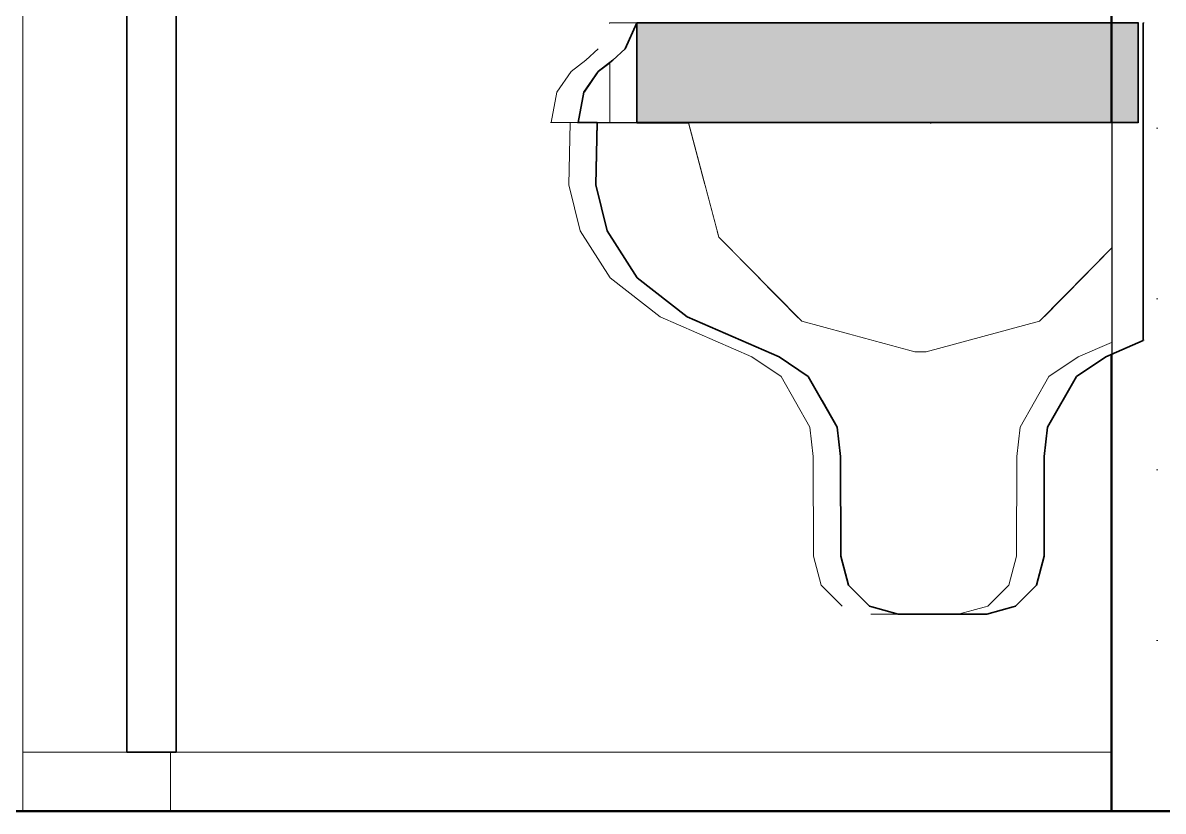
# Model space of a CAD drawing. Header units: millimetres. Extents: x -46169 to 237885, y -84465 to 18123.
# Drawn here: x 226843 to 227422, y -84333 to -83933 of the extents above; entities that cross this region are included whole.
import ezdxf

# ---------------------------------------------------------------- set-up
doc = ezdxf.new("R2010")
doc.units = ezdxf.units.MM
doc.header["$MEASUREMENT"] = 0
doc.linetypes.add('Wipeout_Contour', pattern=[1000, 0, -1000])
doc.layers.add('0_Pen_No__85', color=8, linetype='Continuous', lineweight=20)
for name, color, linetype in [('New_A-20-M_Floor_Slab', 7, 'Continuous'), ('New_A-25-M_Wall_Ext', 7, 'Continuous'), ('New_A-35-M_FFE_Sanitary', 7, 'Continuous')]:
    doc.layers.add(name, color=color, linetype=linetype)
for name, color, linetype, lineweight, true_color in [('New_A-20-M_Floor_Slab_Pen_No__29', 7, 'Continuous', 50, 0x2a2a2a), ('New_A-25-M_Wall_Ext_Pen_No__104', 7, 'Continuous', 15, 0xa6a6a6), ('New_A-25-M_Wall_Ext_Pen_No__44', 7, 'Continuous', 35, 0x444444), ('New_A-25-M_Wall_Ext_Pen_No__75', 7, 'Continuous', 20, 0x606060), ('New_A-35-M_FFE_Sanitary_Pen_No__211', 7, 'Continuous', 13, 0xebf6ff), ('New_A-35-M_FFE_Sanitary_Pen_No__27', 7, 'Continuous', 50, 0x2a2a2a), ('New_A-35-M_FFE_Sanitary_Pen_No__44', 7, 'Continuous', 35, 0x444444), ('New_A-35-M_FFE_Sanitary_Pen_No__64', 7, 'Continuous', 20, 0x606060)]:
    doc.layers.add(name, color=color, linetype=linetype, lineweight=lineweight, true_color=true_color)

# ---------------------------------------------------------------- blocks, each defined once
blk = doc.blocks.new('Section Elem_321_4', base_point=(208268.76, -84332.61))
at = {"layer": 'New_A-35-M_FFE_Sanitary_Pen_No__44', "linetype": 'Continuous'}
blk.add_line((226921.14, -82132.61), (226921.14, -84302.61), dxfattribs=at)
at = {"layer": 'New_A-35-M_FFE_Sanitary_Pen_No__64', "linetype": 'Continuous'}
blk.add_line((226921.14, -84302.61), (227395.65, -84302.61), dxfattribs=at)
at = {"color": 254, "linetype": 'Wipeout_Contour', "lineweight": 0, "ltscale": 727281.274011}
blk.add_wipeout([(227318.43, -84232.61), (227332.97, -84228.66), (227318.53, -84232.5)], dxfattribs=at).dxf.layer = 'New_A-35-M_FFE_Sanitary'
at = {"color": 254, "linetype": 'Wipeout_Contour', "lineweight": 0, "ltscale": 968168.006442}
blk.add_wipeout([(226843.27, -84332.61), (226918.22, -84332.61), (226918.22, -84302.61), (226843.27, -84302.61)], dxfattribs=at).dxf.layer = 'New_A-35-M_FFE_Sanitary'
at = {"layer": 'New_A-35-M_FFE_Sanitary_Pen_No__64', "linetype": 'Continuous'}
blk.add_line((226918.22, -84332.61), (226918.22, -84302.61), dxfattribs=at)
at = {"color": 254, "linetype": 'Wipeout_Contour', "lineweight": 0, "ltscale": 966611.123298}
blk.add_wipeout([(226843.27, -84302.61), (226896.12, -84302.61), (226896.12, -82132.61), (226843.27, -82132.61)], dxfattribs=at).dxf.layer = 'New_A-35-M_FFE_Sanitary'
at = {"layer": 'New_A-35-M_FFE_Sanitary_Pen_No__44', "linetype": 'Continuous'}
for p in [(226896.12, -82132.61), (226921.14, -84302.61)]:
    blk.add_line(p, (226896.12, -84302.61), dxfattribs=at)
at = {"layer": 'New_A-35-M_FFE_Sanitary_Pen_No__64', "linetype": 'Continuous'}
for p, q in [((226843.27, -84302.61), (226843.27, -82132.61)), ((226843.24, -84302.61), (226843.27, -84302.61)), ((226843.27, -84302.61), (226896.12, -84302.61)), ((226843.27, -84332.61), (226843.27, -84302.61))]:
    blk.add_line(p, q, dxfattribs=at)
blk = doc.blocks.new('Section Elem_338_4', base_point=(208268.76, -84332.61))
at = {"layer": 'New_A-35-M_FFE_Sanitary_Pen_No__211', "linetype": 'Continuous'}
h = blk.add_hatch(dxfattribs=at)
h.set_pattern_fill('Plaster_0004', color=256, style=0, pattern_type=2)
h.set_pattern_definition([(0, (208268.76, -84332.61), (0, 86.60254), [0, -50]), (0, (208293.76, -84289.305), (0, 86.60254), [0, -50])])
h.paths.add_polyline_path([(227395.65, -81932.61), (227395.65, -84332.61), (227448.36, -84332.61), (227687.1, -84332.61), (227687.1, -81932.61), (227448.36, -81932.61)])
at = {"layer": 'New_A-35-M_FFE_Sanitary_Pen_No__27', "linetype": 'Continuous'}
blk.add_line((227395.65, -81932.61), (227395.65, -84332.61), dxfattribs=at)
blk = doc.blocks.new('Section Elem_417_4', base_point=(208268.76, -84332.61))
at = {"layer": 'New_A-25-M_Wall_Ext_Pen_No__44', "linetype": 'Continuous'}
for p, q in [((227409.1, -83932.64), (227409.1, -83983.22)), ((227411.8, -84093.72), (227411.8, -83932.64))]:
    blk.add_line(p, q, dxfattribs=at)
at = {"layer": 'New_A-25-M_Wall_Ext_Pen_No__75', "linetype": 'Continuous'}
for p, q in [((227409.1, -83932.64), (227409.46, -83932.64)), ((227411.8, -83932.64), (227412.16, -83932.64)), ((227409.1, -83983.22), (227409.46, -83983.22)), ((227412.16, -84093.57), (227411.8, -84093.72)), ((227411.8, -84093.84), (227412.16, -84093.68))]:
    blk.add_line(p, q, dxfattribs=at)
at = {"color": 254, "linetype": 'Wipeout_Contour', "lineweight": 0, "ltscale": 1453002.168682275}
blk.add_wipeout([(227141.06, -83952.86), (227141.06, -83983.22), (227154.77, -83983.22), (227154.77, -83932.66), (227148.93, -83945.88), (227142.7, -83951.61)], dxfattribs=at).dxf.layer = 'New_A-25-M_Wall_Ext'
at = {"color": 254, "linetype": 'Wipeout_Contour', "lineweight": 0, "ltscale": 726453.093347}
blk.add_wipeout([(227120.99, -83983.32), (227121.08, -83983.32), (227121.09, -83983.22)], dxfattribs=at).dxf.layer = 'New_A-25-M_Wall_Ext'
at = {"color": 254, "linetype": 'Wipeout_Contour', "lineweight": 0, "ltscale": 1696258.525233578}
blk.add_wipeout([(227304.01, -83983.22), (227303.81, -83983.22), (227303.83, -83983.27), (227303.86, -83983.31), (227303.91, -83983.32), (227303.96, -83983.31), (227304, -83983.27)], dxfattribs=at).dxf.layer = 'New_A-25-M_Wall_Ext'
at = {"color": 254, "linetype": 'Wipeout_Contour', "lineweight": 0, "ltscale": 727276.886178}
blk.add_wipeout([(227393.7, -84036.29), (227395.65, -84037.56), (227395.65, -84028.92)], dxfattribs=at).dxf.layer = 'New_A-25-M_Wall_Ext'
at = {"color": 254, "linetype": 'Wipeout_Contour', "lineweight": 0, "ltscale": 969679.418458}
blk.add_wipeout([(227359.01, -84082.98), (227359.15, -84083.99), (227395.65, -84047.04), (227395.65, -84045.88)], dxfattribs=at).dxf.layer = 'New_A-25-M_Wall_Ext'
at = {"color": 254, "linetype": 'Wipeout_Contour', "lineweight": 0, "ltscale": 969314.149585}
blk.add_wipeout([(227238.48, -84083.99), (227295.94, -84099.58), (227301.69, -84099.58), (227244.23, -84083.99)], dxfattribs=at).dxf.layer = 'New_A-25-M_Wall_Ext'
at = {"color": 254, "linetype": 'Wipeout_Contour', "lineweight": 0, "ltscale": 969754.084723}
blk.add_wipeout([(227371.4, -84102.13), (227378.77, -84102.13), (227395.65, -84094.75), (227395.65, -84090.06)], dxfattribs=at).dxf.layer = 'New_A-25-M_Wall_Ext'
at = {"color": 254, "linetype": 'Wipeout_Contour', "lineweight": 0, "ltscale": 726457.015736}
blk.add_wipeout([(227140.97, -83932.74), (227141.02, -83932.74), (227141.06, -83932.65)], dxfattribs=at).dxf.layer = 'New_A-25-M_Wall_Ext'
at = {"color": 254, "linetype": 'Wipeout_Contour', "lineweight": 0, "ltscale": 726475.288952}
blk.add_wipeout([(227141.06, -83952.86), (227135.14, -83957.37), (227141.06, -83957.37)], dxfattribs=at).dxf.layer = 'New_A-25-M_Wall_Ext'
at = {"color": 254, "linetype": 'Wipeout_Contour', "lineweight": 0, "ltscale": 726463.038112}
blk.add_wipeout([(227120.29, -84014.8), (227121.08, -83983.32), (227120.99, -83983.32)], dxfattribs=at).dxf.layer = 'New_A-25-M_Wall_Ext'
at = {"color": 254, "linetype": 'Wipeout_Contour', "lineweight": 0, "ltscale": 969087.095418}
blk.add_wipeout([(227196.42, -84041.4), (227238.48, -84083.99), (227244.23, -84083.99), (227202.17, -84041.4)], dxfattribs=at).dxf.layer = 'New_A-25-M_Wall_Ext'
at = {"color": 254, "linetype": 'Wipeout_Contour', "lineweight": 0, "ltscale": 969540.011009}
blk.add_wipeout([(227301.69, -84099.58), (227359.15, -84083.99), (227359.01, -84082.98), (227302.12, -84098.41)], dxfattribs=at).dxf.layer = 'New_A-25-M_Wall_Ext'
at = {"color": 254, "linetype": 'Wipeout_Contour', "lineweight": 0, "ltscale": 726456.821463}
blk.add_wipeout([(227140.93, -83932.96), (227141.02, -83932.74), (227140.97, -83932.74)], dxfattribs=at).dxf.layer = 'New_A-25-M_Wall_Ext'
at = {"color": 254, "linetype": 'Wipeout_Contour', "lineweight": 0, "ltscale": 726460.111908}
blk.add_wipeout([(227127.95, -83967.87), (227128.44, -83967.87), (227133.42, -83959.89)], dxfattribs=at).dxf.layer = 'New_A-25-M_Wall_Ext'
at = {"color": 254, "linetype": 'Wipeout_Contour', "lineweight": 0, "ltscale": 968909.402539}
blk.add_wipeout([(227181.02, -83983.22), (227196.42, -84041.4), (227202.17, -84041.4), (227186.77, -83983.22)], dxfattribs=at).dxf.layer = 'New_A-25-M_Wall_Ext'
at = {"color": 254, "linetype": 'Wipeout_Contour', "lineweight": 0, "ltscale": 1212094.049931731}
blk.add_wipeout([(227355.33, -84075.13), (227359.01, -84082.98), (227395.65, -84045.88), (227395.65, -84037.56), (227393.7, -84036.29)], dxfattribs=at).dxf.layer = 'New_A-25-M_Wall_Ext'
at = {"color": 254, "linetype": 'Wipeout_Contour', "lineweight": 0, "ltscale": 969325.521882}
blk.add_wipeout([(227244.23, -84083.99), (227301.69, -84099.58), (227302.12, -84098.41), (227245.24, -84082.98)], dxfattribs=at).dxf.layer = 'New_A-25-M_Wall_Ext'
at = {"color": 254, "linetype": 'Wipeout_Contour', "lineweight": 0, "ltscale": 1210787.609432974}
blk.add_wipeout([(227128.44, -83967.87), (227141.06, -83967.87), (227141.06, -83957.37), (227135.14, -83957.37), (227133.42, -83959.89)], dxfattribs=at).dxf.layer = 'New_A-25-M_Wall_Ext'
at = {"color": 254, "linetype": 'Wipeout_Contour', "lineweight": 0, "ltscale": 1212071.949373586}
blk.add_wipeout([(227379.99, -84027.91), (227393.7, -84036.29), (227395.65, -84028.92), (227395.65, -83983.22), (227391.81, -83983.22)], dxfattribs=at).dxf.layer = 'New_A-25-M_Wall_Ext'
at = {"color": 254, "linetype": 'Wipeout_Contour', "lineweight": 0, "ltscale": 969099.605969}
blk.add_wipeout([(227202.17, -84041.4), (227244.23, -84083.99), (227245.24, -84082.98), (227203.6, -84040.82)], dxfattribs=at).dxf.layer = 'New_A-25-M_Wall_Ext'
at = {"color": 254, "linetype": 'Wipeout_Contour', "lineweight": 0, "ltscale": 969531.001759}
blk.add_wipeout([(227302.12, -84098.41), (227359.01, -84082.98), (227355.33, -84075.13), (227302.93, -84089.35)], dxfattribs=at).dxf.layer = 'New_A-25-M_Wall_Ext'
at = {"color": 254, "linetype": 'Wipeout_Contour', "lineweight": 0, "ltscale": 968615.07645}
blk.add_wipeout([(227124.97, -83983.14), (227125.73, -83983.14), (227128.44, -83967.87), (227127.95, -83967.87)], dxfattribs=at).dxf.layer = 'New_A-25-M_Wall_Ext'
at = {"color": 254, "linetype": 'Wipeout_Contour', "lineweight": 0, "ltscale": 968922.80512}
blk.add_wipeout([(227186.77, -83983.22), (227202.17, -84041.4), (227203.6, -84040.82), (227188.36, -83983.22)], dxfattribs=at).dxf.layer = 'New_A-25-M_Wall_Ext'
at = {"color": 254, "linetype": 'Wipeout_Contour', "lineweight": 0, "ltscale": 969627.985167}
blk.add_wipeout([(227355.33, -84075.13), (227393.7, -84036.29), (227379.99, -84027.91), (227347.68, -84060.63)], dxfattribs=at).dxf.layer = 'New_A-25-M_Wall_Ext'
at = {"color": 254, "linetype": 'Wipeout_Contour', "lineweight": 0, "ltscale": 969325.872096}
blk.add_wipeout([(227245.24, -84082.98), (227302.12, -84098.41), (227302.93, -84089.35), (227250.52, -84075.13)], dxfattribs=at).dxf.layer = 'New_A-25-M_Wall_Ext'
at = {"color": 254, "linetype": 'Wipeout_Contour', "lineweight": 0, "ltscale": 968642.376708}
blk.add_wipeout([(227128.44, -83967.87), (227125.73, -83983.14), (227141.06, -83983.14), (227141.06, -83967.87)], dxfattribs=at).dxf.layer = 'New_A-25-M_Wall_Ext'
at = {"color": 254, "linetype": 'Wipeout_Contour', "lineweight": 0, "ltscale": 969588.077206}
blk.add_wipeout([(227379.99, -84027.91), (227391.81, -83983.22), (227370.53, -83983.22), (227361.6, -84016.97)], dxfattribs=at).dxf.layer = 'New_A-25-M_Wall_Ext'
at = {"color": 254, "linetype": 'Wipeout_Contour', "lineweight": 0, "ltscale": 969109.939036}
blk.add_wipeout([(227203.6, -84040.82), (227245.24, -84082.98), (227250.52, -84075.13), (227212.15, -84036.29)], dxfattribs=at).dxf.layer = 'New_A-25-M_Wall_Ext'
at = {"color": 254, "linetype": 'Wipeout_Contour', "lineweight": 0, "ltscale": 969505.05919}
blk.add_wipeout([(227302.93, -84089.35), (227355.33, -84075.13), (227347.68, -84060.63), (227303.54, -84072.6)], dxfattribs=at).dxf.layer = 'New_A-25-M_Wall_Ext'
at = {"color": 254, "linetype": 'Wipeout_Contour', "lineweight": 0, "ltscale": 727304.136787}
blk.add_wipeout([(227395.65, -84056.94), (227393.8, -84062), (227395.65, -84062)], dxfattribs=at).dxf.layer = 'New_A-25-M_Wall_Ext'
at = {"color": 254, "linetype": 'Wipeout_Contour', "lineweight": 0, "ltscale": 968620.074631}
blk.add_wipeout([(227124.77, -83983.22), (227125.55, -83983.22), (227125.73, -83983.14), (227124.97, -83983.14)], dxfattribs=at).dxf.layer = 'New_A-25-M_Wall_Ext'
at = {"color": 254, "linetype": 'Wipeout_Contour', "lineweight": 0, "ltscale": 968940.966737}
blk.add_wipeout([(227188.36, -83983.22), (227203.6, -84040.82), (227212.15, -84036.29), (227198.11, -83983.22)], dxfattribs=at).dxf.layer = 'New_A-25-M_Wall_Ext'
at = {"color": 254, "linetype": 'Wipeout_Contour', "lineweight": 0, "ltscale": 969562.605767}
blk.add_wipeout([(227347.68, -84060.63), (227379.99, -84027.91), (227361.6, -84016.97), (227337.2, -84041.68)], dxfattribs=at).dxf.layer = 'New_A-25-M_Wall_Ext'
at = {"color": 254, "linetype": 'Wipeout_Contour', "lineweight": 0, "ltscale": 969323.684237}
blk.add_wipeout([(227250.52, -84075.13), (227302.93, -84089.35), (227303.54, -84072.6), (227259.4, -84060.63)], dxfattribs=at).dxf.layer = 'New_A-25-M_Wall_Ext'
at = {"color": 254, "linetype": 'Wipeout_Contour', "lineweight": 0, "ltscale": 968650.46187}
blk.add_wipeout([(227125.73, -83983.14), (227125.55, -83983.22), (227141.06, -83983.22), (227141.06, -83983.14)], dxfattribs=at).dxf.layer = 'New_A-25-M_Wall_Ext'
at = {"color": 254, "linetype": 'Wipeout_Contour', "lineweight": 0, "ltscale": 969418.740849}
blk.add_wipeout([(227361.6, -84016.97), (227370.53, -83983.22), (227304.01, -83983.22), (227304, -83983.27)], dxfattribs=at).dxf.layer = 'New_A-25-M_Wall_Ext'
at = {"color": 254, "linetype": 'Wipeout_Contour', "lineweight": 0, "ltscale": 969132.943969}
blk.add_wipeout([(227212.15, -84036.29), (227250.52, -84075.13), (227259.4, -84060.63), (227227.09, -84027.91)], dxfattribs=at).dxf.layer = 'New_A-25-M_Wall_Ext'
at = {"color": 254, "linetype": 'Wipeout_Contour', "lineweight": 0, "ltscale": 969464.019868}
blk.add_wipeout([(227303.54, -84072.6), (227347.68, -84060.63), (227337.2, -84041.68), (227303.87, -84050.72)], dxfattribs=at).dxf.layer = 'New_A-25-M_Wall_Ext'
at = {"color": 254, "linetype": 'Wipeout_Contour', "lineweight": 0, "ltscale": 969739.80148}
blk.add_wipeout([(227393.8, -84062), (227379.37, -84081.81), (227395.65, -84081.81), (227395.65, -84062)], dxfattribs=at).dxf.layer = 'New_A-25-M_Wall_Ext'
at = {"color": 254, "linetype": 'Wipeout_Contour', "lineweight": 0, "ltscale": 968736.07279}
blk.add_wipeout([(227134.77, -83983.32), (227177.46, -83983.32), (227177.52, -83983.22), (227134.77, -83983.22)], dxfattribs=at).dxf.layer = 'New_A-25-M_Wall_Ext'
at = {"color": 254, "linetype": 'Wipeout_Contour', "lineweight": 0, "ltscale": 968983.707874}
blk.add_wipeout([(227198.11, -83983.22), (227212.15, -84036.29), (227227.09, -84027.91), (227215.26, -83983.22)], dxfattribs=at).dxf.layer = 'New_A-25-M_Wall_Ext'
at = {"color": 254, "linetype": 'Wipeout_Contour', "lineweight": 0, "ltscale": 969318.254527}
blk.add_wipeout([(227259.4, -84060.63), (227303.54, -84072.6), (227303.87, -84050.72), (227270.54, -84041.68)], dxfattribs=at).dxf.layer = 'New_A-25-M_Wall_Ext'
at = {"color": 254, "linetype": 'Wipeout_Contour', "lineweight": 0, "ltscale": 969720.762505}
blk.add_wipeout([(227380.87, -84062), (227393.8, -84062), (227395.65, -84056.94), (227395.65, -84047.04)], dxfattribs=at).dxf.layer = 'New_A-25-M_Wall_Ext'
at = {"color": 254, "linetype": 'Wipeout_Contour', "lineweight": 0, "ltscale": 1212152.458572538}
blk.add_wipeout([(227352.84, -84102.13), (227371.4, -84102.13), (227395.65, -84090.06), (227395.65, -84081.81), (227379.37, -84081.81)], dxfattribs=at).dxf.layer = 'New_A-25-M_Wall_Ext'
at = {"color": 254, "linetype": 'Wipeout_Contour', "lineweight": 0, "ltscale": 968756.740956}
blk.add_wipeout([(227134.77, -83983.32), (227133.97, -84014.8), (227177.02, -84014.8), (227177.46, -83983.32)], dxfattribs=at).dxf.layer = 'New_A-25-M_Wall_Ext'
at = {"color": 254, "linetype": 'Wipeout_Contour', "lineweight": 0, "ltscale": 969408.189906}
blk.add_wipeout([(227337.2, -84041.68), (227361.6, -84016.97), (227304, -83983.27), (227303.96, -83983.31)], dxfattribs=at).dxf.layer = 'New_A-25-M_Wall_Ext'
at = {"color": 254, "linetype": 'Wipeout_Contour', "lineweight": 0, "ltscale": 969165.224228}
blk.add_wipeout([(227227.09, -84027.91), (227259.4, -84060.63), (227270.54, -84041.68), (227246.14, -84016.97)], dxfattribs=at).dxf.layer = 'New_A-25-M_Wall_Ext'
at = {"color": 254, "linetype": 'Wipeout_Contour', "lineweight": 0, "ltscale": 969694.407385}
blk.add_wipeout([(227361.3, -84081.81), (227379.37, -84081.81), (227393.8, -84062), (227380.87, -84062)], dxfattribs=at).dxf.layer = 'New_A-25-M_Wall_Ext'
at = {"color": 254, "linetype": 'Wipeout_Contour', "lineweight": 0, "ltscale": 969703.208324}
blk.add_wipeout([(227371.4, -84102.13), (227358.35, -84112.07), (227363.91, -84112.07), (227378.77, -84102.13)], dxfattribs=at).dxf.layer = 'New_A-25-M_Wall_Ext'
at = {"layer": 'New_A-25-M_Wall_Ext_Pen_No__75', "linetype": 'Continuous'}
blk.add_line((227141.06, -83983.22), (227154.77, -83983.22), dxfattribs=at)
at = {"color": 254, "linetype": 'Wipeout_Contour', "lineweight": 0, "ltscale": 968822.845455}
blk.add_wipeout([(227177.52, -83983.22), (227177.46, -83983.32), (227181.05, -83983.32), (227181.02, -83983.22)], dxfattribs=at).dxf.layer = 'New_A-25-M_Wall_Ext'
at = {"color": 254, "linetype": 'Wipeout_Contour', "lineweight": 0, "ltscale": 969045.511283}
blk.add_wipeout([(227215.26, -83983.22), (227227.09, -84027.91), (227246.14, -84016.97), (227237.21, -83983.22)], dxfattribs=at).dxf.layer = 'New_A-25-M_Wall_Ext'
at = {"color": 254, "linetype": 'Wipeout_Contour', "lineweight": 0, "ltscale": 969366.313892}
blk.add_wipeout([(227303.87, -84050.72), (227337.2, -84041.68), (227303.96, -83983.31), (227303.91, -83983.32)], dxfattribs=at).dxf.layer = 'New_A-25-M_Wall_Ext'
at = {"color": 254, "linetype": 'Wipeout_Contour', "lineweight": 0, "ltscale": 968802.374801}
blk.add_wipeout([(227133.97, -84014.8), (227139.74, -84038.12), (227180.65, -84038.12), (227177.02, -84014.8)], dxfattribs=at).dxf.layer = 'New_A-25-M_Wall_Ext'
at = {"color": 254, "linetype": 'Wipeout_Contour', "lineweight": 0, "ltscale": 969660.649048}
blk.add_wipeout([(227352.84, -84102.13), (227344.37, -84112.07), (227358.35, -84112.07), (227371.4, -84102.13)], dxfattribs=at).dxf.layer = 'New_A-25-M_Wall_Ext'
at = {"color": 254, "linetype": 'Wipeout_Contour', "lineweight": 0, "ltscale": 968852.719217}
blk.add_wipeout([(227177.46, -83983.32), (227177.02, -84014.8), (227189.38, -84014.8), (227181.05, -83983.32)], dxfattribs=at).dxf.layer = 'New_A-25-M_Wall_Ext'
at = {"color": 254, "linetype": 'Wipeout_Contour', "lineweight": 0, "ltscale": 969301.823943}
blk.add_wipeout([(227270.54, -84041.68), (227303.87, -84050.72), (227303.91, -83983.32), (227303.86, -83983.31)], dxfattribs=at).dxf.layer = 'New_A-25-M_Wall_Ext'
at = {"color": 254, "linetype": 'Wipeout_Contour', "lineweight": 0, "ltscale": 968867.25765}
blk.add_wipeout([(227139.74, -84038.12), (227155.04, -84062), (227190.27, -84062), (227180.65, -84038.12)], dxfattribs=at).dxf.layer = 'New_A-25-M_Wall_Ext'
at = {"color": 254, "linetype": 'Wipeout_Contour', "lineweight": 0, "ltscale": 1939081.156947384}
blk.add_wipeout([(227295.94, -84099.58), (227293.16, -84098.82), (227293.44, -84102.13), (227352.84, -84102.13), (227379.37, -84081.81), (227361.3, -84081.81), (227359.15, -84083.99), (227301.69, -84099.58)], dxfattribs=at).dxf.layer = 'New_A-25-M_Wall_Ext'
at = {"color": 254, "linetype": 'Wipeout_Contour', "lineweight": 0, "ltscale": 969675.974742}
blk.add_wipeout([(227358.35, -84112.07), (227345.5, -84137.75), (227349.26, -84137.75), (227363.91, -84112.07)], dxfattribs=at).dxf.layer = 'New_A-25-M_Wall_Ext'
at = {"layer": 'New_A-25-M_Wall_Ext_Pen_No__75', "linetype": 'Continuous'}
blk.add_line((227395.65, -84047.04), (227359.15, -84083.99), dxfattribs=at)
at = {"color": 254, "linetype": 'Wipeout_Contour', "lineweight": 0, "ltscale": 969236.311573}
blk.add_wipeout([(227246.14, -84016.97), (227270.54, -84041.68), (227303.86, -83983.31), (227303.83, -83983.27)], dxfattribs=at).dxf.layer = 'New_A-25-M_Wall_Ext'
at = {"color": 254, "linetype": 'Wipeout_Contour', "lineweight": 0, "ltscale": 968906.849673}
blk.add_wipeout([(227177.02, -84014.8), (227180.65, -84038.12), (227195.55, -84038.12), (227189.38, -84014.8)], dxfattribs=at).dxf.layer = 'New_A-25-M_Wall_Ext'
at = {"color": 254, "linetype": 'Wipeout_Contour', "lineweight": 0, "ltscale": 968959.584123}
blk.add_wipeout([(227155.04, -84062), (227180.38, -84081.81), (227206.2, -84081.81), (227190.27, -84062)], dxfattribs=at).dxf.layer = 'New_A-25-M_Wall_Ext'
at = {"color": 254, "linetype": 'Wipeout_Contour', "lineweight": 0, "ltscale": 969645.328136}
blk.add_wipeout([(227344.37, -84112.07), (227336.02, -84137.75), (227345.5, -84137.75), (227358.35, -84112.07)], dxfattribs=at).dxf.layer = 'New_A-25-M_Wall_Ext'
at = {"color": 254, "linetype": 'Wipeout_Contour', "lineweight": 0, "ltscale": 969184.772703}
blk.add_wipeout([(227237.21, -83983.22), (227246.14, -84016.97), (227303.83, -83983.27), (227303.81, -83983.22)], dxfattribs=at).dxf.layer = 'New_A-25-M_Wall_Ext'
at = {"color": 254, "linetype": 'Wipeout_Contour', "lineweight": 0, "ltscale": 1211219.783557524}
blk.add_wipeout([(227180.65, -84038.12), (227190.27, -84062), (227216.76, -84062), (227196.42, -84041.4), (227195.55, -84038.12)], dxfattribs=at).dxf.layer = 'New_A-25-M_Wall_Ext'
at = {"color": 254, "linetype": 'Wipeout_Contour', "lineweight": 0, "ltscale": 969097.153493}
blk.add_wipeout([(227180.38, -84081.81), (227226.95, -84102.13), (227235.48, -84102.13), (227206.2, -84081.81)], dxfattribs=at).dxf.layer = 'New_A-25-M_Wall_Ext'
at = {"color": 254, "linetype": 'Wipeout_Contour', "lineweight": 0, "ltscale": 969675.229361}
blk.add_wipeout([(227345.5, -84137.75), (227343.99, -84152.58), (227347.55, -84152.58), (227349.26, -84137.75)], dxfattribs=at).dxf.layer = 'New_A-25-M_Wall_Ext'
at = {"layer": 'New_A-25-M_Wall_Ext_Pen_No__44', "linetype": 'Continuous'}
blk.add_line((227409.1, -83983.22), (227154.77, -83983.22), dxfattribs=at)
at = {"layer": 'New_A-25-M_Wall_Ext_Pen_No__75', "linetype": 'Continuous'}
for p, q in [((227196.42, -84041.4), (227181.02, -83983.22)), ((227303.83, -83983.27), (227303.81, -83983.22)), ((227303.86, -83983.31), (227303.83, -83983.27)), ((227303.91, -83983.32), (227303.86, -83983.31)), ((227303.96, -83983.31), (227303.91, -83983.32)), ((227304, -83983.27), (227303.96, -83983.31)), ((227304.01, -83983.22), (227304, -83983.27))]:
    blk.add_line(p, q, dxfattribs=at)
at = {"color": 254, "linetype": 'Wipeout_Contour', "lineweight": 0, "ltscale": 969070.188593}
blk.add_wipeout([(227216.76, -84062), (227190.27, -84062), (227206.2, -84081.81), (227236.33, -84081.81)], dxfattribs=at).dxf.layer = 'New_A-25-M_Wall_Ext'
at = {"color": 254, "linetype": 'Wipeout_Contour', "lineweight": 0, "ltscale": 969212.024596}
blk.add_wipeout([(227226.95, -84102.13), (227241.83, -84112.07), (227244.84, -84112.07), (227235.48, -84102.13)], dxfattribs=at).dxf.layer = 'New_A-25-M_Wall_Ext'
at = {"color": 254, "linetype": 'Wipeout_Contour', "lineweight": 0, "ltscale": 969651.088182}
blk.add_wipeout([(227336.02, -84137.75), (227335.04, -84152.58), (227343.99, -84152.58), (227345.5, -84137.75)], dxfattribs=at).dxf.layer = 'New_A-25-M_Wall_Ext'
at = {"color": 254, "linetype": 'Wipeout_Contour', "lineweight": 0, "ltscale": 1453861.023273348}
blk.add_wipeout([(227206.2, -84081.81), (227235.48, -84102.13), (227293.44, -84102.13), (227293.16, -84098.82), (227238.48, -84083.99), (227236.33, -84081.81)], dxfattribs=at).dxf.layer = 'New_A-25-M_Wall_Ext'
at = {"color": 254, "linetype": 'Wipeout_Contour', "lineweight": 0, "ltscale": 726942.523739}
blk.add_wipeout([(227241.83, -84112.07), (227249.93, -84126.27), (227244.84, -84112.07)], dxfattribs=at).dxf.layer = 'New_A-25-M_Wall_Ext'
at = {"color": 254, "linetype": 'Wipeout_Contour', "lineweight": 0, "ltscale": 969717.534668}
blk.add_wipeout([(227343.99, -84152.58), (227343.96, -84203.17), (227347.51, -84203.17), (227347.55, -84152.58)], dxfattribs=at).dxf.layer = 'New_A-25-M_Wall_Ext'
at = {"color": 254, "linetype": 'Wipeout_Contour', "lineweight": 0, "ltscale": 969527.135189}
blk.add_wipeout([(227293.44, -84102.13), (227293.99, -84112.07), (227344.37, -84112.07), (227352.84, -84102.13)], dxfattribs=at).dxf.layer = 'New_A-25-M_Wall_Ext'
at = {"color": 254, "linetype": 'Wipeout_Contour', "lineweight": 0, "ltscale": 969694.089562}
blk.add_wipeout([(227335.04, -84152.58), (227335.02, -84203.17), (227343.96, -84203.17), (227343.99, -84152.58)], dxfattribs=at).dxf.layer = 'New_A-25-M_Wall_Ext'
at = {"layer": 'New_A-25-M_Wall_Ext_Pen_No__75', "linetype": 'Continuous'}
blk.add_line((227359.15, -84083.99), (227301.69, -84099.58), dxfattribs=at)
at = {"color": 254, "linetype": 'Wipeout_Contour', "lineweight": 0, "ltscale": 969323.450735}
blk.add_wipeout([(227235.48, -84102.13), (227244.84, -84112.07), (227293.99, -84112.07), (227293.44, -84102.13)], dxfattribs=at).dxf.layer = 'New_A-25-M_Wall_Ext'
at = {"color": 254, "linetype": 'Wipeout_Contour', "lineweight": 0, "ltscale": 969756.027329}
blk.add_wipeout([(227343.96, -84203.17), (227340.54, -84217.89), (227343.61, -84217.89), (227347.51, -84203.17)], dxfattribs=at).dxf.layer = 'New_A-25-M_Wall_Ext'
at = {"layer": 'New_A-25-M_Wall_Ext_Pen_No__75', "linetype": 'Continuous'}
blk.add_line((227295.94, -84099.58), (227301.69, -84099.58), dxfattribs=at)
at = {"color": 254, "linetype": 'Wipeout_Contour', "lineweight": 0, "ltscale": 969537.124086}
blk.add_wipeout([(227293.99, -84112.07), (227294.53, -84137.75), (227336.02, -84137.75), (227344.37, -84112.07)], dxfattribs=at).dxf.layer = 'New_A-25-M_Wall_Ext'
at = {"color": 254, "linetype": 'Wipeout_Contour', "lineweight": 0, "ltscale": 969734.203915}
blk.add_wipeout([(227335.02, -84203.17), (227332.8, -84217.89), (227340.54, -84217.89), (227343.96, -84203.17)], dxfattribs=at).dxf.layer = 'New_A-25-M_Wall_Ext'
at = {"color": 254, "linetype": 'Wipeout_Contour', "lineweight": 0, "ltscale": 1211690.842174265}
blk.add_wipeout([(227293.99, -84112.07), (227244.84, -84112.07), (227249.93, -84126.27), (227256.49, -84137.75), (227294.53, -84137.75)], dxfattribs=at).dxf.layer = 'New_A-25-M_Wall_Ext'
at = {"color": 254, "linetype": 'Wipeout_Contour', "lineweight": 0, "ltscale": 969748.17324}
blk.add_wipeout([(227340.54, -84217.89), (227331.2, -84228.66), (227332.97, -84228.66), (227343.61, -84217.89)], dxfattribs=at).dxf.layer = 'New_A-25-M_Wall_Ext'
at = {"color": 254, "linetype": 'Wipeout_Contour', "lineweight": 0, "ltscale": 969556.942875}
blk.add_wipeout([(227294.53, -84137.75), (227294.59, -84152.58), (227335.04, -84152.58), (227336.02, -84137.75)], dxfattribs=at).dxf.layer = 'New_A-25-M_Wall_Ext'
at = {"color": 254, "linetype": 'Wipeout_Contour', "lineweight": 0, "ltscale": 969732.294897}
blk.add_wipeout([(227332.8, -84217.89), (227326.73, -84228.66), (227331.2, -84228.66), (227340.54, -84217.89)], dxfattribs=at).dxf.layer = 'New_A-25-M_Wall_Ext'
at = {"color": 254, "linetype": 'Wipeout_Contour', "lineweight": 0, "ltscale": 969410.25466}
blk.add_wipeout([(227256.49, -84137.75), (227258.21, -84152.58), (227294.59, -84152.58), (227294.53, -84137.75)], dxfattribs=at).dxf.layer = 'New_A-25-M_Wall_Ext'
at = {"color": 254, "linetype": 'Wipeout_Contour', "lineweight": 0, "ltscale": 969714.180958}
blk.add_wipeout([(227331.2, -84228.66), (227318.52, -84232.5), (227318.53, -84232.5), (227332.97, -84228.66)], dxfattribs=at).dxf.layer = 'New_A-25-M_Wall_Ext'
at = {"color": 254, "linetype": 'Wipeout_Contour', "lineweight": 0, "ltscale": 969601.475717}
blk.add_wipeout([(227294.59, -84152.58), (227294.6, -84203.17), (227335.02, -84203.17), (227335.04, -84152.58)], dxfattribs=at).dxf.layer = 'New_A-25-M_Wall_Ext'
at = {"color": 254, "linetype": 'Wipeout_Contour', "lineweight": 0, "ltscale": 969708.496738}
blk.add_wipeout([(227326.73, -84228.66), (227318.49, -84232.5), (227318.52, -84232.5), (227331.2, -84228.66)], dxfattribs=at).dxf.layer = 'New_A-25-M_Wall_Ext'
at = {"color": 254, "linetype": 'Wipeout_Contour', "lineweight": 0, "ltscale": 969457.433187}
blk.add_wipeout([(227258.21, -84152.58), (227258.25, -84203.17), (227294.6, -84203.17), (227294.59, -84152.58)], dxfattribs=at).dxf.layer = 'New_A-25-M_Wall_Ext'
at = {"color": 254, "linetype": 'Wipeout_Contour', "lineweight": 0, "ltscale": 727267.90329}
blk.add_wipeout([(227318.52, -84232.5), (227318.43, -84232.61), (227318.53, -84232.5)], dxfattribs=at).dxf.layer = 'New_A-25-M_Wall_Ext'
at = {"color": 254, "linetype": 'Wipeout_Contour', "lineweight": 0, "ltscale": 969644.915721}
blk.add_wipeout([(227294.6, -84203.17), (227294.74, -84217.89), (227332.8, -84217.89), (227335.02, -84203.17)], dxfattribs=at).dxf.layer = 'New_A-25-M_Wall_Ext'
at = {"color": 254, "linetype": 'Wipeout_Contour', "lineweight": 0, "ltscale": 727268.076959}
blk.add_wipeout([(227318.49, -84232.5), (227318.43, -84232.61), (227318.52, -84232.5)], dxfattribs=at).dxf.layer = 'New_A-25-M_Wall_Ext'
at = {"color": 254, "linetype": 'Wipeout_Contour', "lineweight": 0, "ltscale": 969506.53101}
blk.add_wipeout([(227258.25, -84203.17), (227262.15, -84217.89), (227294.74, -84217.89), (227294.6, -84203.17)], dxfattribs=at).dxf.layer = 'New_A-25-M_Wall_Ext'
at = {"color": 254, "linetype": 'Wipeout_Contour', "lineweight": 0, "ltscale": 969655.451453}
blk.add_wipeout([(227294.74, -84217.89), (227295.13, -84228.66), (227326.73, -84228.66), (227332.8, -84217.89)], dxfattribs=at).dxf.layer = 'New_A-25-M_Wall_Ext'
at = {"color": 254, "linetype": 'Wipeout_Contour', "lineweight": 0, "ltscale": 969538.209554}
blk.add_wipeout([(227262.15, -84217.89), (227272.8, -84228.66), (227295.13, -84228.66), (227294.74, -84217.89)], dxfattribs=at).dxf.layer = 'New_A-25-M_Wall_Ext'
at = {"color": 254, "linetype": 'Wipeout_Contour', "lineweight": 0, "ltscale": 969653.155201}
blk.add_wipeout([(227295.13, -84228.66), (227295.67, -84232.5), (227318.49, -84232.5), (227326.73, -84228.66)], dxfattribs=at).dxf.layer = 'New_A-25-M_Wall_Ext'
at = {"color": 254, "linetype": 'Wipeout_Contour', "lineweight": 0, "ltscale": 969572.266971}
blk.add_wipeout([(227272.8, -84228.66), (227286.99, -84232.5), (227295.67, -84232.5), (227295.13, -84228.66)], dxfattribs=at).dxf.layer = 'New_A-25-M_Wall_Ext'
at = {"color": 254, "linetype": 'Wipeout_Contour', "lineweight": 0, "ltscale": 969648.399018}
blk.add_wipeout([(227295.67, -84232.5), (227295.67, -84232.61), (227318.43, -84232.61), (227318.49, -84232.5)], dxfattribs=at).dxf.layer = 'New_A-25-M_Wall_Ext'
at = {"layer": 'New_A-25-M_Wall_Ext_Pen_No__44', "linetype": 'Continuous'}
blk.add_line((227307.37, -84232.61), (227312.38, -84232.61), dxfattribs=at)
at = {"layer": 'New_A-25-M_Wall_Ext_Pen_No__75', "linetype": 'Continuous'}
blk.add_line((227312.38, -84232.61), (227307.37, -84232.61), dxfattribs=at)
at = {"color": 254, "linetype": 'Wipeout_Contour', "lineweight": 0, "ltscale": 969741.818794}
blk.add_wipeout([(227318.43, -84232.61), (227332.39, -84232.61), (227346.95, -84228.66), (227332.97, -84228.66)], dxfattribs=at).dxf.layer = 'New_A-25-M_Wall_Ext'
at = {"color": 254, "linetype": 'Wipeout_Contour', "lineweight": 0, "ltscale": 969589.684325}
blk.add_wipeout([(227286.99, -84232.5), (227287.36, -84232.61), (227295.67, -84232.61), (227295.67, -84232.5)], dxfattribs=at).dxf.layer = 'New_A-25-M_Wall_Ext'
at = {"layer": 'New_A-25-M_Wall_Ext_Pen_No__44', "linetype": 'Continuous'}
blk.add_line((227312.38, -84232.61), (227332.39, -84232.61), dxfattribs=at)
at = {"layer": 'New_A-25-M_Wall_Ext_Pen_No__75', "linetype": 'Continuous'}
for p, q in [((227307.37, -84232.61), (227293.45, -84232.61)), ((227318.53, -84232.5), (227318.43, -84232.61))]:
    blk.add_line(p, q, dxfattribs=at)
at = {"color": 254, "linetype": 'Wipeout_Contour', "lineweight": 0, "ltscale": 969778.849868}
blk.add_wipeout([(227343.61, -84217.89), (227332.97, -84228.66), (227346.95, -84228.66), (227357.61, -84217.89)], dxfattribs=at).dxf.layer = 'New_A-25-M_Wall_Ext'
at = {"color": 254, "linetype": 'Wipeout_Contour', "lineweight": 0, "ltscale": 969518.481561}
blk.add_wipeout([(227272.8, -84228.66), (227258.93, -84228.66), (227273.47, -84232.61), (227287.36, -84232.61)], dxfattribs=at).dxf.layer = 'New_A-25-M_Wall_Ext'
at = {"layer": 'New_A-25-M_Wall_Ext_Pen_No__44', "linetype": 'Continuous'}
for p, q in [((227346.95, -84228.66), (227332.39, -84232.61)), ((227287.36, -84232.61), (227307.37, -84232.61))]:
    blk.add_line(p, q, dxfattribs=at)
at = {"layer": 'New_A-25-M_Wall_Ext_Pen_No__75', "linetype": 'Continuous'}
for p, q in [((227332.97, -84228.66), (227318.53, -84232.5)), ((227287.36, -84232.61), (227273.47, -84232.61))]:
    blk.add_line(p, q, dxfattribs=at)
at = {"color": 254, "linetype": 'Wipeout_Contour', "lineweight": 0, "ltscale": 969788.422378}
blk.add_wipeout([(227343.61, -84217.89), (227357.61, -84217.89), (227361.51, -84203.17), (227347.51, -84203.17)], dxfattribs=at).dxf.layer = 'New_A-25-M_Wall_Ext'
at = {"color": 254, "linetype": 'Wipeout_Contour', "lineweight": 0, "ltscale": 969460.993704}
blk.add_wipeout([(227262.15, -84217.89), (227248.29, -84217.89), (227258.93, -84228.66), (227272.8, -84228.66)], dxfattribs=at).dxf.layer = 'New_A-25-M_Wall_Ext'
at = {"layer": 'New_A-25-M_Wall_Ext_Pen_No__44', "linetype": 'Continuous'}
for p, q in [((227357.61, -84217.89), (227346.95, -84228.66)), ((227287.36, -84232.61), (227272.8, -84228.66))]:
    blk.add_line(p, q, dxfattribs=at)
at = {"layer": 'New_A-25-M_Wall_Ext_Pen_No__75', "linetype": 'Continuous'}
blk.add_line((227343.61, -84217.89), (227332.97, -84228.66), dxfattribs=at)
at = {"color": 254, "linetype": 'Wipeout_Contour', "lineweight": 0, "ltscale": 969750.449214}
blk.add_wipeout([(227347.51, -84203.17), (227361.51, -84203.17), (227361.54, -84152.58), (227347.55, -84152.58)], dxfattribs=at).dxf.layer = 'New_A-25-M_Wall_Ext'
at = {"color": 254, "linetype": 'Wipeout_Contour', "lineweight": 0, "ltscale": 969415.99048}
blk.add_wipeout([(227258.25, -84203.17), (227244.39, -84203.17), (227248.29, -84217.89), (227262.15, -84217.89)], dxfattribs=at).dxf.layer = 'New_A-25-M_Wall_Ext'
at = {"layer": 'New_A-25-M_Wall_Ext_Pen_No__44', "linetype": 'Continuous'}
blk.add_line((227272.8, -84228.66), (227262.15, -84217.89), dxfattribs=at)
at = {"layer": 'New_A-25-M_Wall_Ext_Pen_No__75', "linetype": 'Continuous'}
for p, q in [((227347.51, -84203.17), (227343.61, -84217.89)), ((227248.29, -84217.89), (227258.93, -84228.66))]:
    blk.add_line(p, q, dxfattribs=at)
at = {"color": 254, "linetype": 'Wipeout_Contour', "lineweight": 0, "ltscale": 969708.312167}
blk.add_wipeout([(227349.26, -84137.75), (227347.55, -84152.58), (227361.54, -84152.58), (227363.26, -84137.75)], dxfattribs=at).dxf.layer = 'New_A-25-M_Wall_Ext'
at = {"color": 254, "linetype": 'Wipeout_Contour', "lineweight": 0, "ltscale": 969363.242321}
blk.add_wipeout([(227258.21, -84152.58), (227244.35, -84152.58), (227244.39, -84203.17), (227258.25, -84203.17)], dxfattribs=at).dxf.layer = 'New_A-25-M_Wall_Ext'
at = {"layer": 'New_A-25-M_Wall_Ext_Pen_No__75', "linetype": 'Continuous'}
for p, q in [((227347.55, -84152.58), (227347.51, -84203.17)), ((227244.39, -84203.17), (227248.29, -84217.89))]:
    blk.add_line(p, q, dxfattribs=at)
at = {"color": 254, "linetype": 'Wipeout_Contour', "lineweight": 0, "ltscale": 969710.900538}
blk.add_wipeout([(227349.26, -84137.75), (227363.26, -84137.75), (227377.93, -84112.07), (227363.91, -84112.07)], dxfattribs=at).dxf.layer = 'New_A-25-M_Wall_Ext'
at = {"color": 254, "linetype": 'Wipeout_Contour', "lineweight": 0, "ltscale": 969314.519292}
blk.add_wipeout([(227256.49, -84137.75), (227242.64, -84137.75), (227244.35, -84152.58), (227258.21, -84152.58)], dxfattribs=at).dxf.layer = 'New_A-25-M_Wall_Ext'
at = {"layer": 'New_A-25-M_Wall_Ext_Pen_No__75', "linetype": 'Continuous'}
for p, q in [((227349.26, -84137.75), (227347.55, -84152.58)), ((227244.35, -84152.58), (227244.39, -84203.17))]:
    blk.add_line(p, q, dxfattribs=at)
at = {"color": 254, "linetype": 'Wipeout_Contour', "lineweight": 0, "ltscale": 969741.560829}
blk.add_wipeout([(227378.77, -84102.13), (227363.91, -84112.07), (227377.93, -84112.07), (227392.8, -84102.13)], dxfattribs=at).dxf.layer = 'New_A-25-M_Wall_Ext'
at = {"color": 254, "linetype": 'Wipeout_Contour', "lineweight": 0, "ltscale": 969255.676737}
blk.add_wipeout([(227241.83, -84112.07), (227227.99, -84112.07), (227242.64, -84137.75), (227256.49, -84137.75)], dxfattribs=at).dxf.layer = 'New_A-25-M_Wall_Ext'
at = {"layer": 'New_A-25-M_Wall_Ext_Pen_No__44', "linetype": 'Continuous', "flags": 128}
blk.add_lwpolyline([(227377.93, -84112.07), (227363.26, -84137.75), (227361.54, -84152.58), (227361.51, -84203.17), (227357.61, -84217.89)], dxfattribs=at)
at = {"layer": 'New_A-25-M_Wall_Ext_Pen_No__75', "linetype": 'Continuous'}
for p, q in [((227363.91, -84112.07), (227349.26, -84137.75)), ((227242.64, -84137.75), (227244.35, -84152.58))]:
    blk.add_line(p, q, dxfattribs=at)
at = {"color": 254, "linetype": 'Wipeout_Contour', "lineweight": 0, "ltscale": 969777.577985}
blk.add_wipeout([(227395.65, -84094.75), (227378.77, -84102.13), (227392.8, -84102.13), (227395.65, -84100.89)], dxfattribs=at).dxf.layer = 'New_A-25-M_Wall_Ext'
at = {"color": 254, "linetype": 'Wipeout_Contour', "lineweight": 0, "ltscale": 969175.564243}
blk.add_wipeout([(227226.95, -84102.13), (227213.14, -84102.13), (227227.99, -84112.07), (227241.83, -84112.07)], dxfattribs=at).dxf.layer = 'New_A-25-M_Wall_Ext'
at = {"layer": 'New_A-25-M_Wall_Ext_Pen_No__44', "linetype": 'Continuous', "flags": 128}
for points in [[(227411.8, -84093.84), (227392.8, -84102.13), (227377.93, -84112.07)], [(227262.15, -84217.89), (227258.25, -84203.17), (227258.21, -84152.58), (227256.49, -84137.75), (227241.83, -84112.07)]]:
    blk.add_lwpolyline(points, dxfattribs=at)
at = {"layer": 'New_A-25-M_Wall_Ext_Pen_No__75', "linetype": 'Continuous'}
for p, q in [((227295.94, -84099.58), (227238.48, -84083.99)), ((227395.65, -84094.75), (227378.77, -84102.13)), ((227378.77, -84102.13), (227363.91, -84112.07)), ((227227.99, -84112.07), (227242.64, -84137.75))]:
    blk.add_line(p, q, dxfattribs=at)
at = {"color": 254, "linetype": 'Wipeout_Contour', "lineweight": 0, "ltscale": 969039.383505}
blk.add_wipeout([(227180.38, -84081.81), (227166.63, -84081.81), (227213.14, -84102.13), (227226.95, -84102.13)], dxfattribs=at).dxf.layer = 'New_A-25-M_Wall_Ext'
at = {"layer": 'New_A-25-M_Wall_Ext_Pen_No__75', "linetype": 'Continuous'}
for p, q in [((227238.48, -84083.99), (227196.42, -84041.4)), ((227213.14, -84102.13), (227227.99, -84112.07))]:
    blk.add_line(p, q, dxfattribs=at)
at = {"color": 254, "linetype": 'Wipeout_Contour', "lineweight": 0, "ltscale": 968876.749554}
blk.add_wipeout([(227155.04, -84062), (227141.33, -84062), (227166.63, -84081.81), (227180.38, -84081.81)], dxfattribs=at).dxf.layer = 'New_A-25-M_Wall_Ext'
at = {"layer": 'New_A-25-M_Wall_Ext_Pen_No__75', "linetype": 'Continuous'}
blk.add_line((227166.63, -84081.81), (227213.14, -84102.13), dxfattribs=at)
at = {"color": 254, "linetype": 'Wipeout_Contour', "lineweight": 0, "ltscale": 968770.259379}
blk.add_wipeout([(227139.74, -84038.12), (227126.05, -84038.12), (227141.33, -84062), (227155.04, -84062)], dxfattribs=at).dxf.layer = 'New_A-25-M_Wall_Ext'
at = {"layer": 'New_A-25-M_Wall_Ext_Pen_No__75', "linetype": 'Continuous'}
blk.add_line((227141.33, -84062), (227166.63, -84081.81), dxfattribs=at)
at = {"color": 254, "linetype": 'Wipeout_Contour', "lineweight": 0, "ltscale": 968698.001317}
blk.add_wipeout([(227133.97, -84014.8), (227120.29, -84014.8), (227126.05, -84038.12), (227139.74, -84038.12)], dxfattribs=at).dxf.layer = 'New_A-25-M_Wall_Ext'
at = {"layer": 'New_A-25-M_Wall_Ext_Pen_No__75', "linetype": 'Continuous'}
blk.add_line((227126.05, -84038.12), (227141.33, -84062), dxfattribs=at)
at = {"color": 254, "linetype": 'Wipeout_Contour', "lineweight": 0, "ltscale": 968650.594353}
blk.add_wipeout([(227121.09, -83983.22), (227120.29, -84014.8), (227133.97, -84014.8), (227134.77, -83983.22)], dxfattribs=at).dxf.layer = 'New_A-25-M_Wall_Ext'
at = {"layer": 'New_A-25-M_Wall_Ext_Pen_No__44', "linetype": 'Continuous', "flags": 128}
blk.add_lwpolyline([(227241.83, -84112.07), (227226.95, -84102.13), (227180.38, -84081.81), (227155.04, -84062), (227139.74, -84038.12), (227133.97, -84014.8), (227134.77, -83983.22)], dxfattribs=at)
at = {"layer": 'New_A-25-M_Wall_Ext_Pen_No__75', "linetype": 'Continuous'}
for p, q in [((227134.77, -83983.22), (227141.06, -83983.22)), ((227120.29, -84014.8), (227126.05, -84038.12))]:
    blk.add_line(p, q, dxfattribs=at)
at = {"color": 254, "linetype": 'Wipeout_Contour', "lineweight": 0, "ltscale": 968592.9982}
blk.add_wipeout([(227111.29, -83983.14), (227111.09, -83983.22), (227124.77, -83983.22), (227124.97, -83983.14)], dxfattribs=at).dxf.layer = 'New_A-25-M_Wall_Ext'
at = {"color": 254, "linetype": 'Wipeout_Contour', "lineweight": 0, "ltscale": 968588.320502}
blk.add_wipeout([(227114.27, -83967.87), (227111.29, -83983.14), (227124.97, -83983.14), (227127.95, -83967.87)], dxfattribs=at).dxf.layer = 'New_A-25-M_Wall_Ext'
at = {"layer": 'New_A-25-M_Wall_Ext_Pen_No__44', "linetype": 'Continuous'}
for p, q in [((227124.77, -83983.22), (227124.97, -83983.14)), ((227134.77, -83983.22), (227124.77, -83983.22))]:
    blk.add_line(p, q, dxfattribs=at)
at = {"layer": 'New_A-25-M_Wall_Ext_Pen_No__75', "linetype": 'Continuous'}
for p, q in [((227111.29, -83983.14), (227111.09, -83983.22)), ((227124.77, -83983.22), (227111.09, -83983.22)), ((227120.99, -83983.32), (227120.29, -84014.8)), ((227121.09, -83983.22), (227120.99, -83983.32)), ((227134.77, -83983.22), (227124.77, -83983.22))]:
    blk.add_line(p, q, dxfattribs=at)
at = {"color": 254, "linetype": 'Wipeout_Contour', "lineweight": 0, "ltscale": 968589.513823}
blk.add_wipeout([(227121.45, -83957.37), (227114.27, -83967.87), (227127.95, -83967.87), (227135.14, -83957.37)], dxfattribs=at).dxf.layer = 'New_A-25-M_Wall_Ext'
at = {"layer": 'New_A-25-M_Wall_Ext_Pen_No__75', "linetype": 'Continuous'}
blk.add_line((227114.27, -83967.87), (227111.29, -83983.14), dxfattribs=at)
at = {"color": 254, "linetype": 'Wipeout_Contour', "lineweight": 0, "ltscale": 968605.895276}
blk.add_wipeout([(227129.01, -83951.61), (227121.45, -83957.37), (227135.14, -83957.37), (227142.7, -83951.61)], dxfattribs=at).dxf.layer = 'New_A-25-M_Wall_Ext'
at = {"layer": 'New_A-25-M_Wall_Ext_Pen_No__75', "linetype": 'Continuous'}
blk.add_line((227121.45, -83957.37), (227114.27, -83967.87), dxfattribs=at)
at = {"color": 254, "linetype": 'Wipeout_Contour', "lineweight": 0, "ltscale": 968623.781085}
blk.add_wipeout([(227135.22, -83945.88), (227129.01, -83951.61), (227142.7, -83951.61), (227148.93, -83945.88)], dxfattribs=at).dxf.layer = 'New_A-25-M_Wall_Ext'
at = {"layer": 'New_A-25-M_Wall_Ext_Pen_No__75', "linetype": 'Continuous'}
for p, q in [((227129.01, -83951.61), (227121.45, -83957.37)), ((227141.06, -83983.22), (227141.06, -83952.86))]:
    blk.add_line(p, q, dxfattribs=at)
at = {"color": 254, "linetype": 'Wipeout_Contour', "lineweight": 0, "ltscale": 1937278.748630745}
blk.add_wipeout([(227135.22, -83945.88), (227148.93, -83945.88), (227154.77, -83932.66), (227154.77, -83932.64), (227150.02, -83932.64), (227150.01, -83932.66), (227150.01, -83932.64), (227141.07, -83932.64)], dxfattribs=at).dxf.layer = 'New_A-25-M_Wall_Ext'
at = {"layer": 'New_A-25-M_Wall_Ext_Pen_No__104', "linetype": 'Continuous'}
blk.add_hatch(color=256, dxfattribs=at).paths.add_polyline_path([(227409.1, -83983.22), (227409.1, -83932.64), (227154.77, -83932.64), (227154.77, -83983.22)])
at = {"layer": 'New_A-25-M_Wall_Ext_Pen_No__44', "linetype": 'Continuous'}
for p, q in [((227154.77, -83932.64), (227154.77, -83983.22)), ((227409.1, -83932.64), (227154.77, -83932.64))]:
    blk.add_line(p, q, dxfattribs=at)
at = {"layer": 'New_A-25-M_Wall_Ext_Pen_No__44', "linetype": 'Continuous', "flags": 128}
blk.add_lwpolyline([(227124.97, -83983.14), (227127.95, -83967.87), (227135.14, -83957.37), (227142.7, -83951.61), (227148.93, -83945.88), (227154.78, -83932.64)], dxfattribs=at)
at = {"layer": 'New_A-25-M_Wall_Ext_Pen_No__75', "linetype": 'Continuous'}
for p, q in [((227140.97, -83932.74), (227140.93, -83932.96)), ((227141.06, -83932.65), (227140.97, -83932.74)), ((227141.06, -83932.64), (227154.77, -83932.64)), ((227135.22, -83945.88), (227129.01, -83951.61))]:
    blk.add_line(p, q, dxfattribs=at)
blk = doc.blocks.new('Section Elem_429_4', base_point=(208268.76, -84332.61))
at = {"layer": 'New_A-20-M_Floor_Slab_Pen_No__29', "linetype": 'Continuous'}
blk.add_line((221407.19, -84332.61), (227395.65, -84332.61), dxfattribs=at)
at = {"layer": 'New_A-20-M_Floor_Slab_Pen_No__29', "linetype": 'Continuous', "flags": 128}
blk.add_lwpolyline([(227395.65, -84332.61), (227448.36, -84332.61), (227687.1, -84332.61)], dxfattribs=at)
blk = doc.blocks.new('I-07 Lecture Theatre Elevation_STORY_MARKER', base_point=(208268.76, -84332.61))
at = {"layer": '0_Pen_No__85', "linetype": 'Continuous'}
blk.add_line((221407.18, -84332.61), (234222.59, -84332.61), dxfattribs=at)

msp = doc.modelspace()

# ---------------------------------------------------------------- block references
at = {"layer": 'New_A-35-M_FFE_Sanitary'}
msp.add_blockref('Section Elem_321_4', (208268.76, -84332.61), dxfattribs=at)

# ---------------------------------------------------------------- next in the draw order: block references
at = {"layer": 'New_A-20-M_Floor_Slab'}
msp.add_blockref('Section Elem_429_4', (208268.76, -84332.61), dxfattribs=at)
at = {"layer": 'New_A-35-M_FFE_Sanitary'}
msp.add_blockref('Section Elem_338_4', (208268.76, -84332.61), dxfattribs=at)

# ---------------------------------------------------------------- next in the draw order: block references
at = {"layer": 'New_A-25-M_Wall_Ext'}
msp.add_blockref('Section Elem_417_4', (208268.76, -84332.61), dxfattribs=at)

# ---------------------------------------------------------------- next in the draw order: block references
at = {"linetype": 'Continuous', "lineweight": 0}
msp.add_blockref('I-07 Lecture Theatre Elevation_STORY_MARKER', (208268.76, -84332.61), dxfattribs=at)

doc.saveas('drawing.dxf')
